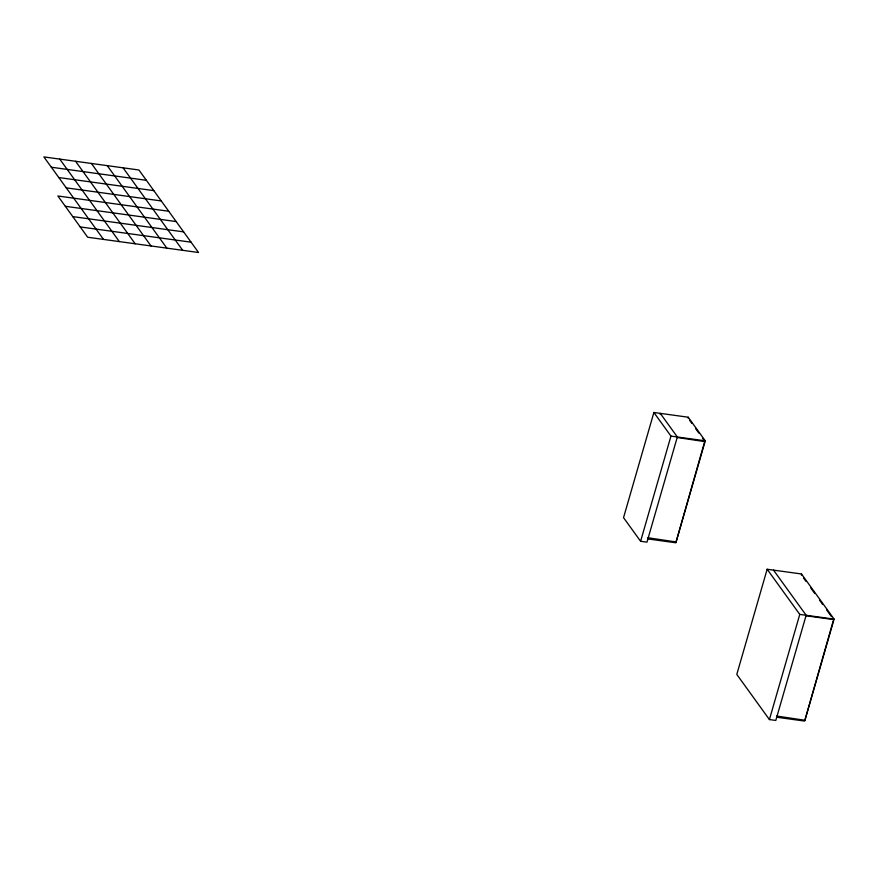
<?xml version="1.0" encoding="UTF-8"?>
<svg xmlns="http://www.w3.org/2000/svg" width="878" height="878" viewBox="0 0 878 878"><rect width="100%" height="100%" fill="white"/><g stroke="black" fill="none" stroke-linecap="round" stroke-linejoin="round"><path stroke-width="1.32" d="M647.909 538.938L675.851 542.791L705.275 440.833L688.22 417.215L653.89 412.484L623.534 517.658L640.6 541.276L646.976 542.154L677.333 436.981L660.267 413.362L660.036 414.196M640.6 541.276L670.957 436.103L653.89 412.484M688.22 417.215L688.242 418.411M704.397 442.589L676.093 541.967L647.876 537.742M776.723 717.238L804.676 721.079L834.1 619.122L801.482 573.971L767.152 569.251L736.796 674.414L769.413 719.565L775.801 720.443L806.158 615.28L773.529 570.129M801.482 573.971L801.504 575.167M769.413 719.565L799.77 614.402L767.152 569.251M833.222 620.878L804.906 720.256L776.69 716.042M51.352 167.226L146.363 180.308M58.804 177.543L153.815 190.625M66.256 187.859L161.267 200.941M168.719 211.247L57.871 195.992L87.679 237.236L198.527 252.502L138.922 170.003L43.9 156.921L103.516 239.42M65.323 206.297L176.171 221.563M72.775 216.614L183.623 231.88M80.227 226.93L191.075 242.185M670.957 436.103L705.275 440.833M799.77 614.402L834.1 619.122M689.526 420.189L691.853 423.405M695.738 428.771L698.833 433.073M702.718 438.44L705.045 441.656L676.828 437.442M803.622 578.108L806.015 581.412M810.789 588.019L814.762 593.517M819.536 600.124L822.719 604.536M826.703 610.034L831.477 616.641M833.595 619.583L805.653 615.73M123.085 167.819L182.69 250.318M107.248 165.635L166.853 248.145M91.411 163.462L151.016 245.961M75.574 161.278L135.179 243.777M59.737 159.094L119.342 241.604"/></g></svg>
